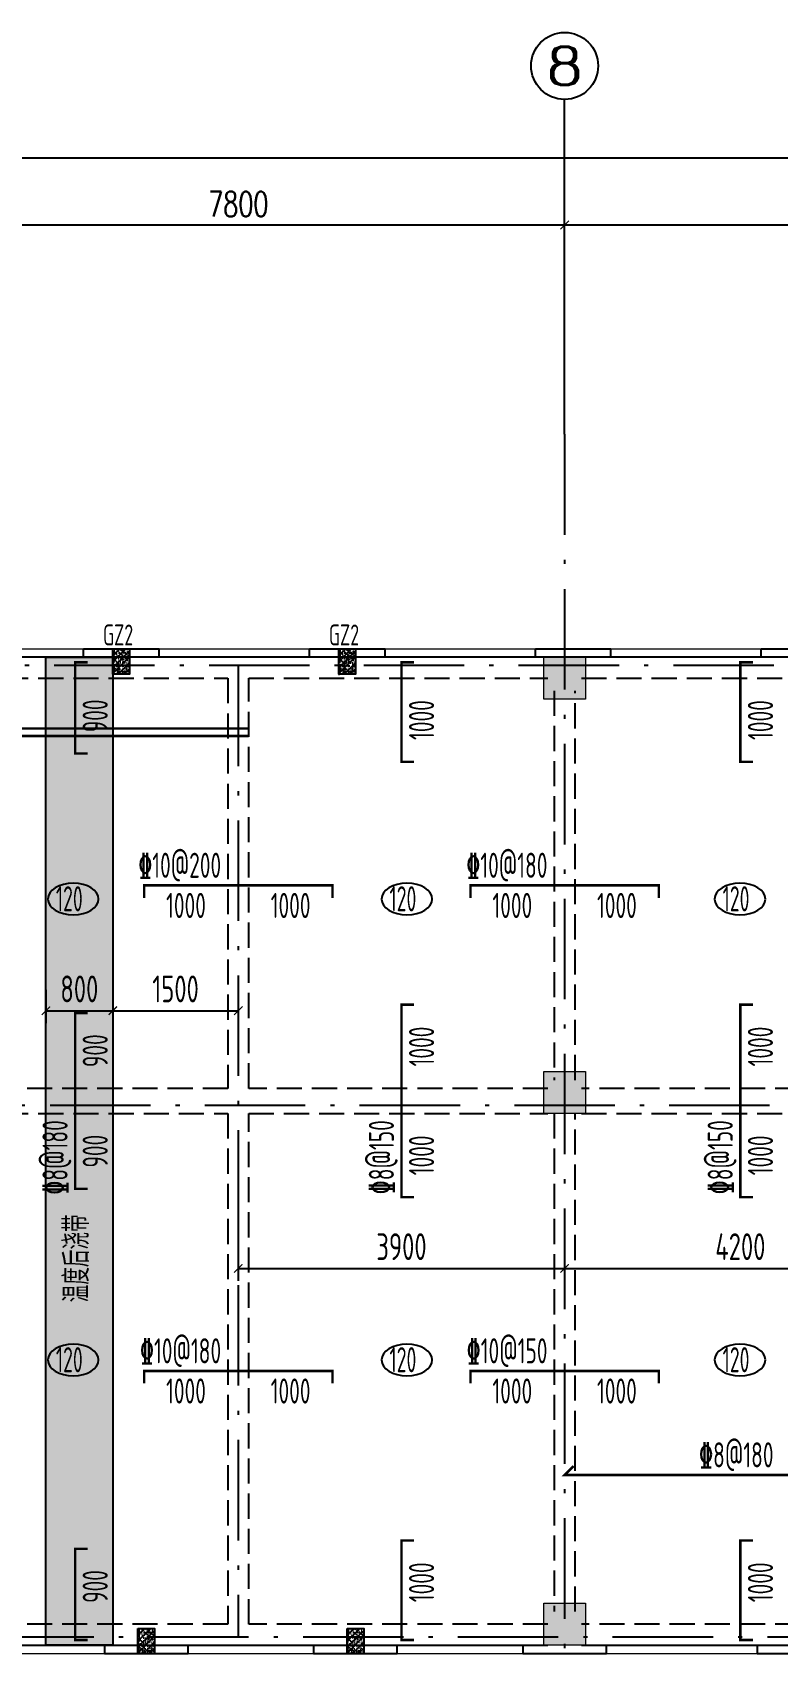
# Model space of a CAD drawing. Extents: x 169490 to 7584583, y -2399407 to 1374371.
# Drawn here: x 648835 to 657741, y 660840 to 680206 of the extents above; entities that cross this region are included whole.
import ezdxf
from ezdxf.enums import TextEntityAlignment as Align

# ---------------------------------------------------------------- set-up
doc = ezdxf.new("R2010")
doc.units = 0
doc.header["$LTSCALE"] = 100
for name, pattern in [('CENTER', [8, 5, -1, 1, -1]), ('D3轴线点划线', [18.5, 12, -3, 0.5, -3]), ('H3普通虚线', [4.2, 3, -1.2])]:
    doc.linetypes.add(name, pattern=pattern)
doc.layers.get('0').update_dxf_attribs({"linetype": 'CONTINUOUS'})
doc.layers.get('DEFPOINTS').update_dxf_attribs({"linetype": 'CONTINUOUS'})
for name, color, linetype in [('AXIS', 3, 'CONTINUOUS'), ('AXIS_TEXT', 4, 'CONTINUOUS'), ('C-AXIS(轴号)', 3, 'CONTINUOUS'), ('C-AXIS-T(字)', 7, 'CONTINUOUS'), ('C-DOTE', 8, 'D3轴线点划线'), ('FSK_FREIN', 2, 'CONTINUOUS'), ('FSK_FTEXT', 4, 'CONTINUOUS'), ('FSK_ZREIN', 1, 'CONTINUOUS'), ('FSK_ZTEXT', 3, 'CONTINUOUS'), ('GJ', 6, 'CONTINUOUS'), ('GZ', 220, 'CENTER'), ('S-BEAM-LINE1', 4, 'CONTINUOUS'), ('S-BEAM-LINE2', 4, 'H3普通虚线'), ('S-COLU-HATCH', 251, 'CONTINUOUS'), ('S-SLAB-DIM', 92, 'CONTINUOUS'), ('S-SLAB-HOLE', 155, 'CONTINUOUS'), ('板厚度', 2, 'CONTINUOUS'), ('线脚', 30, 'CONTINUOUS')]:
    doc.layers.add(name, color=color, linetype=linetype)
doc.layers.add('S-COLU-LINE1', color=6, linetype='CONTINUOUS', lineweight=18)
doc.layers.add('平面-看线', color=45, linetype='CONTINUOUS', lineweight=15)
doc.styles.add('_TCH_AXIS', font='COMPLEX', dxfattribs={"bigfont": 'GBCBIG'})
doc.styles.add('_TCH_DIM_T3', font='SIMPLEX.shx', dxfattribs={"width": 0.705882, "bigfont": 'GBCBIG.shx'})
doc.styles.add('BW_Rein', font='Tssdeng.shx', dxfattribs={"width": 0.7, "bigfont": 'hztxt.shx'})
doc.styles.add('COMPLEX', font='COMPLEX')
doc.styles.add('TSSD_Bold', font='tssdeng2.shx', dxfattribs={"width": 0.7, "bigfont": 'china.shx'})
doc.styles.add('TSSD_Dimension', font='Tssdeng.shx', dxfattribs={"width": 0.7, "bigfont": 'tssdchn.shx'})
doc.styles.add('TSSD_REIN', font='tssdeng.shx', dxfattribs={"width": 0.7, "bigfont": 'hztxt.shx'})
doc.dimstyles.new('_TCH_ARCH&&100', dxfattribs={"dimtxt": 297.5, "dimasz": 100, "dimexe": 250, "dimexo": 300, "dimgap": 100, "dimtad": 1, "dimdec": 0, "dimzin": 0, "dimdsep": 46, "dimtxsty": '_TCH_DIM_T3', "dimblk": 'ARCHTICK', "dimcen": 0.09, "dimclrt": 7, "dimazin": 2, "dimtfac": 1, "dimtdec": 0, "dimtix": 1, "dimtmove": 2, "dimatfit": 3, "dimfxl": 1, "dimtolj": 1, "dimtzin": 0, "dimarcsym": 0})
doc.dimstyles.new('TSSD_100_100$0', dxfattribs={"dimtxt": 320, "dimasz": 100, "dimexe": 150, "dimexo": 150, "dimgap": 100, "dimtad": 1, "dimdec": 0, "dimzin": 0, "dimdsep": 46, "dimtxsty": 'TSSD_Dimension', "dimblk": 'ARCHTICK', "dimcen": 0, "dimclrt": 7, "dimadec": 1, "dimazin": 0, "dimtfac": 1, "dimtdec": 0, "dimtix": 1, "dimtmove": 2, "dimatfit": 3, "dimldrblk": '_TSDBK', "dimfxl": 1, "dimtolj": 1, "dimtzin": 0, "dimarcsym": 0})

# ---------------------------------------------------------------- blocks, each defined once
blk = doc.blocks.new('_ARCHTICK')
at = {"const_width": 0.15}
blk.add_lwpolyline([(-0.5, -0.5), (0.5, 0.5)], dxfattribs=at)
blk = doc.blocks.new('*D1370')
at = {"layer": 'AXIS', "color": 0, "lineweight": -2, "transparency": 16777216}
for p, q in [((607996, 675706), (607996, 678956)), ((679896, 675706), (679896, 678956)), ((607996, 678706), (679896, 678706))]:
    blk.add_line(p, q, dxfattribs=at)
at = {"layer": 'DEFPOINTS', "color": 0, "transparency": 16777216}
for p in [(679896, 678706), (607996, 675406), (679896, 675406)]:
    blk.add_point(p, dxfattribs=at)
at = {"layer": 'AXIS', "color": 0, "lineweight": -2, "transparency": 16777216, "xscale": 100, "yscale": 100, "zscale": 100, "rotation": 180}
blk.add_blockref('_ARCHTICK', (607996, 678706), dxfattribs=at)
at = {"layer": 'AXIS', "color": 0, "lineweight": -2, "transparency": 16777216, "xscale": 100, "yscale": 100, "zscale": 100}
blk.add_blockref('_ARCHTICK', (679896, 678706), dxfattribs=at)
at = {"layer": 'AXIS', "color": 7, "transparency": 16777216, "insert": (643946, 678955), "char_height": 297.5, "attachment_point": 5, "style": '_TCH_DIM_T3'}
blk.add_mtext('\\A1;71900', dxfattribs=at)
blk = doc.blocks.new('*D1378')
at = {"layer": 'AXIS', "color": 0, "lineweight": -2, "transparency": 16777216}
for p, q in [((647396, 675706), (647396, 678156)), ((655196, 675706), (655196, 678156)), ((647396, 677906), (655196, 677906))]:
    blk.add_line(p, q, dxfattribs=at)
at = {"layer": 'DEFPOINTS', "color": 0, "transparency": 16777216}
for p in [(655196, 677906), (647396, 675406), (655196, 675406)]:
    blk.add_point(p, dxfattribs=at)
at = {"layer": 'AXIS', "color": 0, "lineweight": -2, "transparency": 16777216, "xscale": 100, "yscale": 100, "zscale": 100, "rotation": 180}
blk.add_blockref('_ARCHTICK', (647396, 677906), dxfattribs=at)
at = {"layer": 'AXIS', "color": 0, "lineweight": -2, "transparency": 16777216, "xscale": 100, "yscale": 100, "zscale": 100}
blk.add_blockref('_ARCHTICK', (655196, 677906), dxfattribs=at)
at = {"layer": 'AXIS', "color": 7, "transparency": 16777216, "insert": (651296, 678155), "char_height": 297.5, "attachment_point": 5, "style": '_TCH_DIM_T3'}
blk.add_mtext('\\A1;7800', dxfattribs=at)
blk = doc.blocks.new('*D1379')
at = {"layer": 'AXIS', "color": 0, "lineweight": -2, "transparency": 16777216}
for p, q in [((655196, 675706), (655196, 678156)), ((663596, 675706), (663596, 678156)), ((655196, 677906), (663596, 677906))]:
    blk.add_line(p, q, dxfattribs=at)
at = {"layer": 'DEFPOINTS', "color": 0, "transparency": 16777216}
for p in [(663596, 677906), (655196, 675406), (663596, 675406)]:
    blk.add_point(p, dxfattribs=at)
at = {"layer": 'AXIS', "color": 0, "lineweight": -2, "transparency": 16777216, "xscale": 100, "yscale": 100, "zscale": 100, "rotation": 180}
blk.add_blockref('_ARCHTICK', (655196, 677906), dxfattribs=at)
at = {"layer": 'AXIS', "color": 0, "lineweight": -2, "transparency": 16777216, "xscale": 100, "yscale": 100, "zscale": 100}
blk.add_blockref('_ARCHTICK', (663596, 677906), dxfattribs=at)
at = {"layer": 'AXIS', "color": 7, "transparency": 16777216, "insert": (659396, 678155), "char_height": 297.5, "attachment_point": 5, "style": '_TCH_DIM_T3'}
blk.add_mtext('\\A1;8400', dxfattribs=at)
blk = doc.blocks.new('_AXISO')
blk.add_circle((0, 0), 0.5)
at = {"layer": 'AXIS_TEXT', "style": 'COMPLEX', "width": 1.041667}
blk.add_attdef('A', text='', height=0.56, dxfattribs=at).set_placement((-0.25, -0.28), (0.25, -0.28), align=Align.FIT)
blk = doc.blocks.new('*D1409')
at = {"layer": 'DEFPOINTS', "color": 0, "ltscale": 10, "transparency": 16777216}
for p in [(655196, 666219), (659396, 666219), (659396, 665441)]:
    blk.add_point(p, dxfattribs=at)
at = {"layer": 'S-SLAB-DIM', "color": 0, "lineweight": -2, "ltscale": 10, "transparency": 16777216}
for p, q in [((655196, 666069), (655196, 665291)), ((659396, 666069), (659396, 665291)), ((655196, 665441), (659396, 665441))]:
    blk.add_line(p, q, dxfattribs=at)
at = {"layer": 'S-SLAB-DIM', "color": 0, "lineweight": -2, "ltscale": 10, "transparency": 16777216, "xscale": 100, "yscale": 100, "zscale": 100, "rotation": 180}
blk.add_blockref('_ARCHTICK', (655196, 665441), dxfattribs=at)
at = {"layer": 'S-SLAB-DIM', "color": 0, "lineweight": -2, "ltscale": 10, "transparency": 16777216, "xscale": 100, "yscale": 100, "zscale": 100}
blk.add_blockref('_ARCHTICK', (659396, 665441), dxfattribs=at)
at = {"layer": 'S-SLAB-DIM', "color": 7, "ltscale": 10, "transparency": 16777216, "insert": (657296, 665701), "char_height": 320, "attachment_point": 5, "style": 'TSSD_Dimension'}
blk.add_mtext('\\A1;4200', dxfattribs=at)
blk = doc.blocks.new('_TSDBK')
blk.add_line((-1, 0), (0, 0))
at = {"const_width": 0.5}
blk.add_lwpolyline([(-0.7, -0.7), (0.7, 0.7)], dxfattribs=at)
blk = doc.blocks.new('*D1410')
at = {"layer": 'DEFPOINTS', "color": 0, "ltscale": 10, "transparency": 16777216}
for p in [(651296, 666219), (655196, 666219), (655196, 665441)]:
    blk.add_point(p, dxfattribs=at)
at = {"layer": 'S-SLAB-DIM', "color": 0, "lineweight": -2, "ltscale": 10, "transparency": 16777216}
for p, q in [((651296, 666069), (651296, 665291)), ((655196, 666069), (655196, 665291)), ((651296, 665441), (655196, 665441))]:
    blk.add_line(p, q, dxfattribs=at)
at = {"layer": 'S-SLAB-DIM', "color": 0, "lineweight": -2, "ltscale": 10, "transparency": 16777216, "xscale": 100, "yscale": 100, "zscale": 100, "rotation": 180}
blk.add_blockref('_ARCHTICK', (651296, 665441), dxfattribs=at)
at = {"layer": 'S-SLAB-DIM', "color": 0, "lineweight": -2, "ltscale": 10, "transparency": 16777216, "xscale": 100, "yscale": 100, "zscale": 100}
blk.add_blockref('_ARCHTICK', (655196, 665441), dxfattribs=at)
at = {"layer": 'S-SLAB-DIM', "color": 7, "ltscale": 10, "transparency": 16777216, "insert": (653246, 665701), "char_height": 320, "attachment_point": 5, "style": 'TSSD_Dimension'}
blk.add_mtext('\\A1;3900', dxfattribs=at)
blk = doc.blocks.new('*D1479')
at = {"layer": 'DEFPOINTS', "color": 0, "ltscale": 10, "transparency": 16777216}
for p in [(648996, 668918), (649796, 668918), (649796, 668520)]:
    blk.add_point(p, dxfattribs=at)
at = {"layer": 'S-SLAB-DIM', "color": 0, "lineweight": -2, "ltscale": 10, "transparency": 16777216}
for p, q in [((648996, 668768), (648996, 668370)), ((649796, 668768), (649796, 668370)), ((648996, 668520), (649796, 668520))]:
    blk.add_line(p, q, dxfattribs=at)
at = {"layer": 'S-SLAB-DIM', "color": 0, "lineweight": -2, "ltscale": 10, "transparency": 16777216, "xscale": 100, "yscale": 100, "zscale": 100, "rotation": 180}
blk.add_blockref('_ARCHTICK', (648996, 668520), dxfattribs=at)
at = {"layer": 'S-SLAB-DIM', "color": 0, "lineweight": -2, "ltscale": 10, "transparency": 16777216, "xscale": 100, "yscale": 100, "zscale": 100}
blk.add_blockref('_ARCHTICK', (649796, 668520), dxfattribs=at)
at = {"layer": 'S-SLAB-DIM', "color": 7, "ltscale": 10, "transparency": 16777216, "insert": (649396, 668780), "char_height": 320, "attachment_point": 5, "style": 'TSSD_Dimension'}
blk.add_mtext('\\A1;800', dxfattribs=at)
blk = doc.blocks.new('*D1480')
at = {"layer": 'DEFPOINTS', "color": 0, "ltscale": 10, "transparency": 16777216}
for p in [(649796, 668918), (651296, 668918), (651296, 668520)]:
    blk.add_point(p, dxfattribs=at)
at = {"layer": 'S-SLAB-DIM', "color": 0, "lineweight": -2, "ltscale": 10, "transparency": 16777216}
for p, q in [((649796, 668768), (649796, 668370)), ((651296, 668768), (651296, 668370)), ((649796, 668520), (651296, 668520))]:
    blk.add_line(p, q, dxfattribs=at)
at = {"layer": 'S-SLAB-DIM', "color": 0, "lineweight": -2, "ltscale": 10, "transparency": 16777216, "xscale": 100, "yscale": 100, "zscale": 100, "rotation": 180}
blk.add_blockref('_ARCHTICK', (649796, 668520), dxfattribs=at)
at = {"layer": 'S-SLAB-DIM', "color": 0, "lineweight": -2, "ltscale": 10, "transparency": 16777216, "xscale": 100, "yscale": 100, "zscale": 100}
blk.add_blockref('_ARCHTICK', (651296, 668520), dxfattribs=at)
at = {"layer": 'S-SLAB-DIM', "color": 7, "ltscale": 10, "transparency": 16777216, "insert": (650546, 668780), "char_height": 320, "attachment_point": 5, "style": 'TSSD_Dimension'}
blk.add_mtext('\\A1;1500', dxfattribs=at)

msp = doc.modelspace()

# ---------------------------------------------------------------- hatches: boundary and pattern name
at = {"layer": 'GZ', "linetype": 'ByBlock'}
h = msp.add_hatch(dxfattribs=at)
h.set_pattern_fill('ARMORED', color=2, scale=10, style=0)
h.set_pattern_definition([(50, (-994825.89, 1150447.05), (71.7260183, -6.2752135), [7.5, -82.5]), (355, (-994825.89, 1150447.05), (-13.8751334, 75.2192134), [6, -66]), (100.4514, (-994819.91, 1150446.53), (57.8509382, 68.9439542), [6.374019, -70.1142112]), (46.1842, (-994825.89, 1150467.05), (106.724105, -16.5519014), [11.25, -123.75]), (96.6356, (-994816.99, 1150465.67), (93.4662706, 97.411787), [9.561029, -105.1713]), (351.1842, (-994825.89, 1150467.05), (93.4661945, 97.41186), [9, -99]), (21, (-994815.89, 1150462.05), (59.6907052, -40.261889), [7.5, -82.5]), (326, (-994815.89, 1150462.05), (24.3315332, 72.5150045), [6, -66]), (71.4514, (-994810.914, 1150458.696), (84.0222629, 32.2530497), [6.374019, -70.1142112]), (37.5, (-994825.888, 1150447.052), (1.21598553, 33.2893854), [0, -65.2, 0, -67, 0, -66.25]), (7.5, (-994825.888, 1150447.05), (26.30695374, 39.4411712), [0, -38.2, 0, -63.7, 0, -25.25]), (327.5, (-994848.188, 1150447.052), (53.3822436, -2.25548717), [0, -25, 0, -78, 0, -103.5]), (317.5, (-994858.19, 1150447.05), (58.3186169, 10.0104982), [0, -32.5, 0, -51.8, 0, -73.5]), (45, (-994825.89, 1150447.05), (-35.355339, 35.355339), [])])
h.paths.add_polyline_path([(649795.7, 672841.7), (649795.7, 672541.7), (649995.7, 672541.7), (649995.7, 672841.7)])
h = msp.add_hatch(dxfattribs=at)
h.set_pattern_fill('ARMORED', color=2, scale=10, style=0)
h.set_pattern_definition([(50, (-992125.9, 1150447.05), (71.7260183, -6.2752135), [7.5, -82.5]), (355, (-992125.9, 1150447.05), (-13.8751334, 75.2192134), [6, -66]), (100.4514, (-992119.92, 1150446.53), (57.8509382, 68.9439542), [6.374019, -70.1142112]), (46.1842, (-992125.9, 1150467.05), (106.724105, -16.5519014), [11.25, -123.75]), (96.6356, (-992117, 1150465.67), (93.4662706, 97.411787), [9.561029, -105.1713]), (351.1842, (-992125.9, 1150467.05), (93.4661945, 97.41186), [9, -99]), (21, (-992115.9, 1150462.05), (59.6907052, -40.261889), [7.5, -82.5]), (326, (-992115.9, 1150462.05), (24.3315332, 72.5150045), [6, -66]), (71.4514, (-992110.924, 1150458.696), (84.0222629, 32.2530497), [6.374019, -70.1142112]), (37.5, (-992125.898, 1150447.052), (1.21598553, 33.2893854), [0, -65.2, 0, -67, 0, -66.25]), (7.5, (-992125.898, 1150447.05), (26.30695374, 39.4411712), [0, -38.2, 0, -63.7, 0, -25.25]), (327.5, (-992148.198, 1150447.052), (53.3822436, -2.25548717), [0, -25, 0, -78, 0, -103.5]), (317.5, (-992158.2, 1150447.05), (58.3186169, 10.0104982), [0, -32.5, 0, -51.8, 0, -73.5]), (45, (-992125.9, 1150447.05), (-35.355339, 35.355339), [])])
h.paths.add_polyline_path([(652495.7, 672841.7), (652495.7, 672541.7), (652695.7, 672541.7), (652695.7, 672841.7)])
h = msp.add_hatch(dxfattribs=at)
h.set_pattern_fill('ARMORED', color=2, scale=10, style=0)
h.set_pattern_definition([(50, (-994525.9, 1138747.05), (71.7260183, -6.2752135), [7.5, -82.5]), (355, (-994525.9, 1138747.05), (-13.8751334, 75.2192134), [6, -66]), (100.4514, (-994519.92, 1138746.53), (57.8509382, 68.9439542), [6.374019, -70.1142112]), (46.1842, (-994525.9, 1138767.05), (106.724105, -16.5519014), [11.25, -123.75]), (96.6356, (-994517, 1138765.67), (93.4662706, 97.411787), [9.561029, -105.1713]), (351.1842, (-994525.9, 1138767.05), (93.4661945, 97.41186), [9, -99]), (21, (-994515.9, 1138762.05), (59.6907052, -40.261889), [7.5, -82.5]), (326, (-994515.9, 1138762.05), (24.3315332, 72.5150045), [6, -66]), (71.4514, (-994510.924, 1138758.696), (84.0222629, 32.2530497), [6.374019, -70.1142112]), (37.5, (-994525.898, 1138747.052), (1.21598553, 33.2893854), [0, -65.2, 0, -67, 0, -66.25]), (7.5, (-994525.898, 1138747.05), (26.30695374, 39.4411712), [0, -38.2, 0, -63.7, 0, -25.25]), (327.5, (-994548.198, 1138747.052), (53.3822436, -2.25548717), [0, -25, 0, -78, 0, -103.5]), (317.5, (-994558.2, 1138747.05), (58.3186169, 10.0104982), [0, -32.5, 0, -51.8, 0, -73.5]), (45, (-994525.9, 1138747.05), (-35.355339, 35.355339), [])])
h.paths.add_polyline_path([(650095.7, 661141.7), (650095.7, 660841.7), (650295.7, 660841.7), (650295.7, 661141.7)])
h = msp.add_hatch(dxfattribs=at)
h.set_pattern_fill('ARMORED', color=2, scale=10, style=0)
h.set_pattern_definition([(50, (-992025.9, 1138747.05), (71.7260183, -6.2752135), [7.5, -82.5]), (355, (-992025.9, 1138747.05), (-13.8751334, 75.2192134), [6, -66]), (100.4514, (-992019.92, 1138746.53), (57.8509382, 68.9439542), [6.374019, -70.1142112]), (46.1842, (-992025.9, 1138767.05), (106.724105, -16.5519014), [11.25, -123.75]), (96.6356, (-992017, 1138765.67), (93.4662706, 97.411787), [9.561029, -105.1713]), (351.1842, (-992025.9, 1138767.05), (93.4661945, 97.41186), [9, -99]), (21, (-992015.9, 1138762.05), (59.6907052, -40.261889), [7.5, -82.5]), (326, (-992015.9, 1138762.05), (24.3315332, 72.5150045), [6, -66]), (71.4514, (-992010.924, 1138758.696), (84.0222629, 32.2530497), [6.374019, -70.1142112]), (37.5, (-992025.898, 1138747.052), (1.21598553, 33.2893854), [0, -65.2, 0, -67, 0, -66.25]), (7.5, (-992025.898, 1138747.05), (26.30695374, 39.4411712), [0, -38.2, 0, -63.7, 0, -25.25]), (327.5, (-992048.198, 1138747.052), (53.3822436, -2.25548717), [0, -25, 0, -78, 0, -103.5]), (317.5, (-992058.2, 1138747.05), (58.3186169, 10.0104982), [0, -32.5, 0, -51.8, 0, -73.5]), (45, (-992025.9, 1138747.05), (-35.355339, 35.355339), [])])
h.paths.add_polyline_path([(652595.7, 661141.7), (652595.7, 660841.7), (652795.7, 660841.7), (652795.7, 661141.7)])
at = {"layer": 'S-COLU-HATCH', "ltscale": 10}
h = msp.add_hatch(color=256, dxfattribs=at)
h.dxf.hatch_style = 1
h.paths.add_polyline_path([(654945.7, 672741.7), (655445.7, 672741.7), (655445.7, 672241.7), (654945.7, 672241.7)])
h = msp.add_hatch(color=256, dxfattribs=at)
h.dxf.hatch_style = 1
h.paths.add_polyline_path([(654945.7, 667791.7), (655445.7, 667791.7), (655445.7, 667291.7), (654945.7, 667291.7)])
h = msp.add_hatch(color=256, dxfattribs=at)
h.dxf.hatch_style = 1
h.paths.add_polyline_path([(654945.7, 661441.7), (655445.7, 661441.7), (655445.7, 660941.7), (654945.7, 660941.7)])
at = {"layer": 'S-SLAB-HOLE'}
h = msp.add_hatch(dxfattribs=at)
h.set_pattern_fill('ARMORED', color=256, scale=60)
h.set_pattern_definition([(50, (-5179739.24, 2856033.86), (430.35611, -37.65128), [45, -495]), (355, (-5179739.24, 2856033.86), (-83.2508, 451.31528), [36, -396]), (100.4514, (-5179703.4, 2856030.7), (347.10563, 413.663725), [38.244114, -420.685267]), (46.1842, (-5179739.24, 2856153.86), (640.34463, -99.31141), [67.5, -742.5]), (96.6356, (-5179685.9, 2856145.6), (560.797623, 584.47072), [57.36617, -631.0278]), (351.1842, (-5179739.24, 2856153.86), (560.79717, 584.47116), [54, -594]), (21, (-5179679.24, 2856123.86), (358.144231, -241.571334), [45, -495]), (326, (-5179679.24, 2856123.86), (145.9892, 435.090027), [36, -396]), (71.4514, (-5179649.4, 2856103.73), (504.133577, 193.518298), [38.244114, -420.685267]), (37.5, (-5179739.24, 2856033.86), (7.295913, 199.7363123), [0, -391.2, 0, -402, 0, -397.5]), (7.5, (-5179739.24, 2856033.86), (157.8417225, 236.647027), [0, -229.2, 0, -382.2, 0, -151.5]), (327.5, (-5179873.04, 2856033.86), (320.2934617, -13.532923), [0, -150, 0, -468, 0, -621]), (317.5, (-5179933.04, 2856033.86), (349.911702, 60.06299), [0, -195, 0, -310.8, 0, -441]), (45, (-5179739.24, 2856033.86), (-212.132034, 212.132034), [])])
h.paths.add_polyline_path([(648995.7, 660941.7), (649795.7, 660941.7), (649795.7, 672741.7), (648995.7, 672741.7)])
h.paths.add_polyline_path([(649586.8, 664975.1), (649586.8, 666137.1), (649136.8, 666137.1), (649136.8, 664975.1)], flags=24)

# ---------------------------------------------------------------- linework, layer by layer
at = {"layer": 'C-AXIS(轴号)'}
msp.add_line((655195.7, 675405.9), (655195.7, 679405.9), dxfattribs=at)
at = {"layer": 'C-DOTE'}
for p, q in [((655195.7, 675405.9), (655195.7, 658841.9)), ((683595.7, 672641.7), (641995.7, 672641.7)), ((651295.7, 672641.7), (651295.7, 661041.7)), ((624995.7, 667391.7), (683595.7, 667391.7)), ((605819.4, 661041.7), (683595.7, 661041.7))]:
    msp.add_line(p, q, dxfattribs=at)
at = {"layer": 'FSK_FREIN', "color": 1, "const_width": 30}
for points in [[(649495.8, 671591.7), (649345.8, 671591.7), (649345.8, 672681.7), (649495.8, 672681.7)], [(653395.8, 671491.7), (653245.8, 671491.7), (653245.8, 672681.7), (653395.8, 672681.7)], [(657445.8, 671491.7), (657295.8, 671491.7), (657295.8, 672681.7), (657445.8, 672681.7)], [(650170.7, 669866.8), (650170.7, 670016.8), (652420.7, 670016.8), (652420.7, 669866.8)], [(654070.7, 669866.8), (654070.7, 670016.8), (656320.7, 670016.8), (656320.7, 669866.8)], [(649495.8, 666391.7), (649345.8, 666391.7), (649345.8, 668491.7), (649495.8, 668491.7)], [(653395.8, 666291.7), (653245.8, 666291.7), (653245.8, 668591.7), (653395.8, 668591.7)], [(657445.8, 666291.7), (657295.8, 666291.7), (657295.8, 668591.7), (657445.8, 668591.7)], [(650170.7, 664066.8), (650170.7, 664216.8), (652420.7, 664216.8), (652420.7, 664066.8)], [(654070.7, 664066.8), (654070.7, 664216.8), (656320.7, 664216.8), (656320.7, 664066.8)], [(653395.8, 661001.7), (653245.8, 661001.7), (653245.8, 662191.7), (653395.8, 662191.7)], [(657445.8, 661001.7), (657295.8, 661001.7), (657295.8, 662191.7), (657445.8, 662191.7)], [(649495.8, 661001.7), (649345.8, 661001.7), (649345.8, 662091.7), (649495.8, 662091.7)]]:
    msp.add_lwpolyline(points, dxfattribs=at)
at = {"layer": 'FSK_ZREIN', "const_width": 30}
msp.add_lwpolyline([(655301.8, 663080.1), (655195.7, 662974.1), (659395.7, 662974.1), (659289.7, 663080.1)], dxfattribs=at)
at = {"layer": 'GJ', "color": 6, "const_width": 30}
for points in [[(651420.7, 671889.9), (647395.7, 671889.9)], [(651420.7, 671801.5), (647395.7, 671801.5)]]:
    msp.add_lwpolyline(points, dxfattribs=at)
at = {"layer": 'GZ', "color": 2, "linetype": 'ByBlock'}
for points in [[(649795.7, 672841.7), (649995.7, 672841.7), (649995.7, 672541.7), (649795.7, 672541.7)], [(652495.7, 672841.7), (652695.7, 672841.7), (652695.7, 672541.7), (652495.7, 672541.7)], [(650095.7, 661141.7), (650295.7, 661141.7), (650295.7, 660841.7), (650095.7, 660841.7)], [(652595.7, 661141.7), (652795.7, 661141.7), (652795.7, 660841.7), (652595.7, 660841.7)]]:
    msp.add_lwpolyline(points, close=True, dxfattribs=at)
at = {"layer": 'S-BEAM-LINE1'}
for p, q in [((651295.7, 672741.7), (647645.7, 672741.7)), ((654995.7, 672741.7), (651295.7, 672741.7)), ((659395.7, 672741.7), (655395.7, 672741.7)), ((647645.7, 660941.7), (651295.7, 660941.7)), ((651295.7, 660941.7), (654995.7, 660941.7)), ((655395.7, 660941.7), (659395.7, 660941.7))]:
    msp.add_line(p, q, dxfattribs=at)
at = {"layer": 'S-BEAM-LINE2'}
for p, q in [((647645.7, 672491.7), (651170.7, 672491.7)), ((651170.7, 672491.7), (651170.7, 667591.7)), ((651420.7, 672491.7), (654995.7, 672491.7)), ((651420.7, 667591.7), (651420.7, 672491.7)), ((655395.7, 672491.7), (659270.7, 672491.7)), ((655070.7, 672341.7), (655070.7, 667691.7)), ((655320.7, 667691.7), (655320.7, 672341.7)), ((651170.7, 667591.7), (647645.7, 667591.7)), ((654995.7, 667591.7), (651420.7, 667591.7)), ((659270.7, 667591.7), (655395.7, 667591.7)), ((647645.7, 667291.7), (651170.7, 667291.7)), ((651170.7, 667291.7), (651170.7, 661191.7)), ((651420.7, 667291.7), (654995.7, 667291.7)), ((651420.7, 661191.7), (651420.7, 667291.7)), ((655070.7, 667291.7), (655070.7, 661341.7)), ((655320.7, 661341.7), (655320.7, 667291.7)), ((655395.7, 667291.7), (659270.7, 667291.7)), ((651170.7, 661191.7), (647645.7, 661191.7)), ((654995.7, 661191.7), (651420.7, 661191.7)), ((659270.7, 661191.7), (655395.7, 661191.7))]:
    msp.add_line(p, q, dxfattribs=at)
at = {"layer": 'S-COLU-LINE1'}
for points in [[(654945.7, 672741.7), (655445.7, 672741.7), (655445.7, 672241.7), (654945.7, 672241.7)], [(654945.7, 667791.7), (655445.7, 667791.7), (655445.7, 667291.7), (654945.7, 667291.7)], [(654945.7, 661441.7), (655445.7, 661441.7), (655445.7, 660941.7), (654945.7, 660941.7)]]:
    msp.add_lwpolyline(points, close=True, dxfattribs=at)
at = {"layer": 'S-SLAB-HOLE'}
msp.add_lwpolyline([(648995.7, 672741.7), (649795.7, 672741.7), (649795.7, 660941.7), (648995.7, 660941.7)], close=True, dxfattribs=at)
at = {"layer": '平面-看线'}
for points in [[(647645.7, 672841.7), (649445.7, 672841.7)], [(650345.7, 672841.7), (652145.7, 672841.7)], [(653045.7, 672841.7), (654845.7, 672841.7)], [(655745.7, 672841.7), (657545.7, 672841.7)], [(647895.7, 660841.7), (649695.7, 660841.7)], [(650695.7, 660841.7), (652195.7, 660841.7)], [(653195.7, 660841.7), (654695.7, 660841.7)], [(655695.7, 660841.7), (657495.7, 660841.7)]]:
    msp.add_lwpolyline(points, dxfattribs=at)
at = {"layer": '板厚度', "extrusion": (0, 0, -1)}
for centre in [(649323.1, 669853.7), (653310.6, 669853.7), (657291.4, 669853.7), (649323.1, 664348), (653310.6, 664348), (657291.4, 664348)]:
    msp.add_ellipse(centre, major_axis=(303.3, 0), ratio=0.6210538, dxfattribs=at)
at = {"layer": '线脚', "color": 10}
for points in [[(649445.7, 672841.7), (650345.7, 672841.7), (650345.7, 672741.7), (649445.7, 672741.7)], [(652145.7, 672841.7), (653045.7, 672841.7), (653045.7, 672741.7), (652145.7, 672741.7)], [(654845.7, 672841.7), (655745.7, 672841.7), (655745.7, 672741.7), (654845.7, 672741.7)], [(657545.7, 672841.7), (658445.7, 672841.7), (658445.7, 672741.7), (657545.7, 672741.7)]]:
    msp.add_lwpolyline(points, close=True, dxfattribs=at)
for points in [[(649695.7, 660941.7), (649695.7, 660841.7), (650695.7, 660841.7), (650695.7, 660941.7)], [(652195.7, 660941.7), (652195.7, 660841.7), (653195.7, 660841.7), (653195.7, 660941.7)], [(654695.7, 660941.7), (654695.7, 660841.7), (655695.7, 660841.7), (655695.7, 660941.7)], [(657495.7, 660941.7), (657495.7, 660841.7), (658495.7, 660841.7), (658495.7, 660941.7)]]:
    msp.add_lwpolyline(points, dxfattribs=at)

# ---------------------------------------------------------------- block references
at = {"layer": 'C-AXIS(轴号)'}
ref = msp.add_blockref('_AXISO', (655195.7, 679805.9), dxfattribs=dict(at, xscale=800, yscale=800, zscale=800))
ref.add_attrib('A', '8', dxfattribs={"layer": 'C-AXIS-T(字)', "height": 452.5, "style": '_TCH_AXIS', "width": 1.5}).set_placement((654969.4, 679579.6), (655422, 679579.6), align=Align.FIT)

# ---------------------------------------------------------------- texts
at = {"layer": 'FSK_FTEXT', "style": 'BW_Rein', "width": 0.65}
for s, p in [('900', (649435.8, 672041.7)), ('1000', (653335.8, 671991.7)), ('1000', (657385.8, 671991.7)), ('1000', (653335.8, 668091.7)), ('1000', (657385.8, 668091.7)), ('900', (649435.8, 668041.7)), ('900', (649435.8, 666841.7)), ('1000', (653335.8, 666791.7)), ('1000', (657385.8, 666791.7)), ('900', (649435.8, 661641.7)), ('1000', (653335.8, 661691.7)), ('1000', (657385.8, 661691.7))]:
    msp.add_text(s, height=300, rotation=89.99999, dxfattribs=at).set_placement(p, align=Align.TOP_CENTER)
for s, p in [('%%13210@200', (651090.7, 670106.8)), ('%%13210@180', (654990.7, 670106.8)), ('%%13210@180', (651090.7, 664306.8)), ('%%13210@150', (654990.7, 664306.8))]:
    msp.add_text(s, height=300, dxfattribs=at).set_placement(p, align=Align.RIGHT)
for p in [(650670.7, 669926.8), (651920.7, 669926.8), (654570.7, 669926.8), (655820.7, 669926.8), (650670.7, 664126.8), (651920.7, 664126.8), (654570.7, 664126.8), (655820.7, 664126.8)]:
    msp.add_text('1000', height=300, dxfattribs=at).set_placement(p, align=Align.TOP_CENTER)
for s, p in [('%%1328@180', (649255.8, 667211.7)), ('%%1328@150', (653155.8, 667211.7)), ('%%1328@150', (657205.8, 667211.7))]:
    msp.add_text(s, height=300, rotation=89.99999, dxfattribs=at).set_placement(p, align=Align.RIGHT)
at = {"layer": 'FSK_ZTEXT', "style": 'BW_Rein', "width": 0.65}
msp.add_text('%%1328@180', height=300, dxfattribs=at).set_placement((656803, 663064.1))
at = {"layer": 'GZ', "color": 2, "linetype": 'ByBlock', "style": 'TSSD_REIN', "width": 0.65}
for p in [(649679.4, 672883.4), (652379.4, 672883.4)]:
    msp.add_text('GZ2', height=250, dxfattribs=at).set_placement(p)
at = {"layer": 'S-SLAB-HOLE', "style": 'TSSD_REIN', "width": 0.7}
msp.add_text('温度后浇带', height=300, rotation=90, dxfattribs=at).set_placement((649511.8, 665036.9))
at = {"layer": '板厚度', "style": 'TSSD_Bold', "width": 0.6}
for p in [(649115.6, 669706.5), (653103, 669706.5), (657083.9, 669706.5), (649115.6, 664200.8), (653103, 664200.8), (657083.9, 664200.8)]:
    msp.add_text('120', height=300, rotation=360, dxfattribs=at).set_placement(p)

# ---------------------------------------------------------------- dimensions: what is measured, and where the dimension line sits
at = {"layer": 'AXIS'}
for p1, p2, distance, picture, middle in [((607995.7, 675405.9), (679895.7, 675405.9), 3300, '*D1370', (643945.7, 678954.7)), ((647395.7, 675405.9), (655195.7, 675405.9), 2500, '*D1378', (651295.7, 678154.7)), ((655195.7, 675405.9), (663595.7, 675405.9), 2500, '*D1379', (659395.7, 678154.7))]:
    dim = msp.add_aligned_dim(p1=p1, p2=p2, distance=distance, dimstyle='_TCH_ARCH&&100', dxfattribs=at)
    dim.commit()
    dim.dimension.update_dxf_attribs({"geometry": picture, "text_midpoint": middle})
at = {"layer": 'S-SLAB-DIM', "ltscale": 10}
for base, p1, p2, picture, middle in [((649795.7, 668520.1), (648995.7, 668917.8), (649795.7, 668917.8), '*D1479', (649395.7, 668780.1)), ((651295.7, 668520.1), (649795.7, 668917.8), (651295.7, 668917.8), '*D1480', (650545.7, 668780.1)), ((655195.7, 665440.5), (651295.7, 666219.2), (655195.7, 666219.2), '*D1410', (653245.7, 665700.5)), ((659395.7, 665440.5), (655195.7, 666219.2), (659395.7, 666219.2), '*D1409', (657295.7, 665700.5))]:
    dim = msp.add_linear_dim(base=base, p1=p1, p2=p2, dimstyle='TSSD_100_100$0', dxfattribs=at)
    dim.commit()
    dim.dimension.update_dxf_attribs({"geometry": picture, "text_midpoint": middle})

doc.saveas('drawing.dxf')
